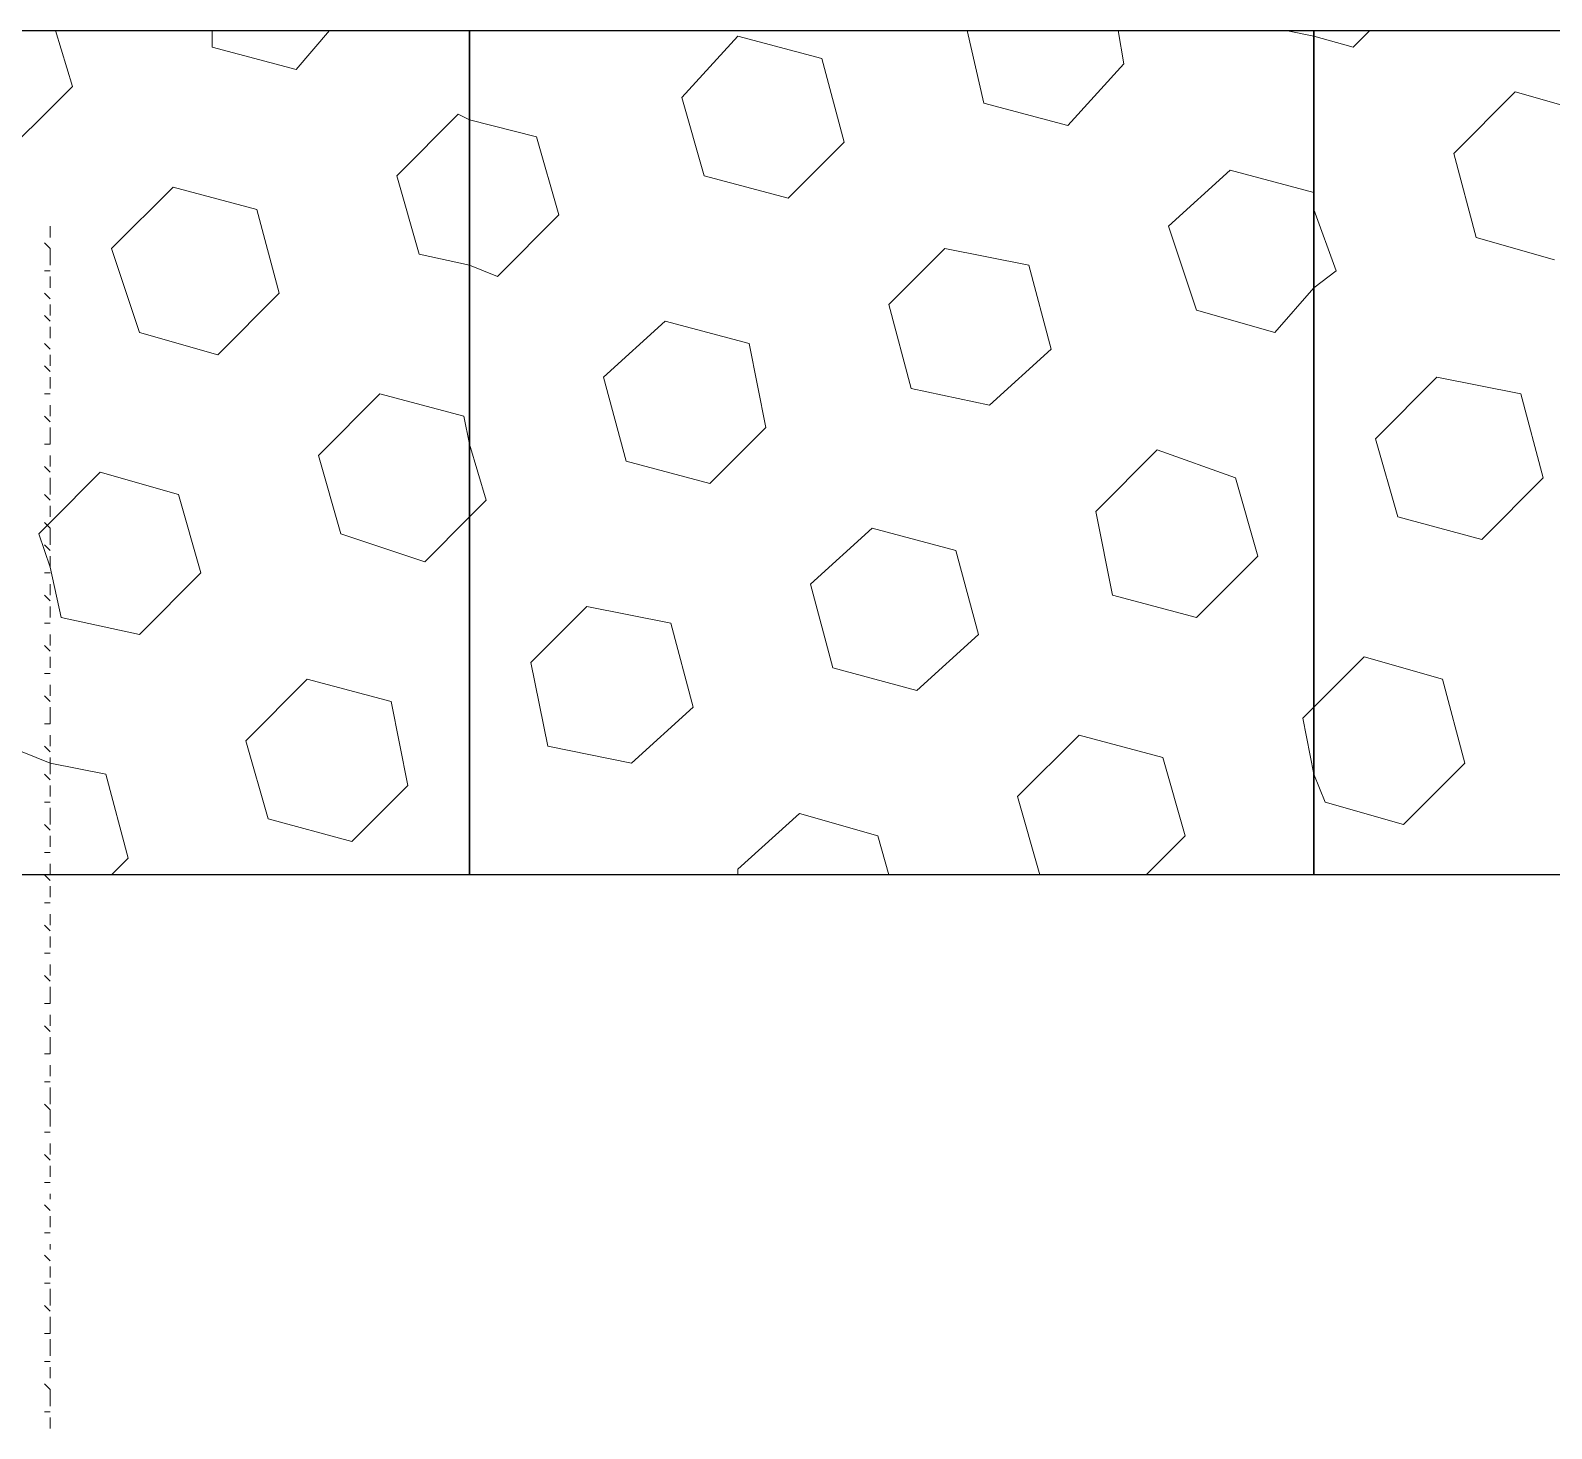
# Model space of a CAD drawing. Header units: millimetres. Extents: x 2928 to 3112, y 1220 to 1280.
# Drawn here: x 3098.1 to 3099, y 1262.41 to 1263.237 of the extents above; entities that cross this region are included whole.
import ezdxf

# ---------------------------------------------------------------- set-up
doc = ezdxf.new("R2010")
doc.units = ezdxf.units.MM

msp = doc.modelspace()

# ---------------------------------------------------------------- linework, layer by layer
at = {"color": 7, "linetype": 'Continuous', "lineweight": -2, "true_color": 0x000007}
for points in [[(3097.86052, 1263.23736), (3098.36002, 1263.23736), (3098.36002, 1262.73786), (3097.86052, 1262.73786)], [(3098.36002, 1263.23736), (3098.85953, 1263.23736), (3098.85953, 1262.73786), (3098.36002, 1262.73786)], [(3098.85953, 1263.23736), (3099.35903, 1263.23736), (3099.35903, 1262.73786), (3098.85953, 1262.73786)]]:
    msp.add_lwpolyline(points, close=True, dxfattribs=at)
at = {"color": 9, "linetype": 'Continuous', "lineweight": 5, "true_color": 0xbababa}
for points in [[(3098.12516, 1263.20428), (3098.11523, 1263.23736), (3098.11523, 1263.23736)], [(3098.20786, 1263.22744), (3098.20786, 1263.23736), (3098.20786, 1263.23736)], [(3098.25748, 1263.21421), (3098.27732, 1263.23736), (3098.27732, 1263.23736)], [(3098.48573, 1263.19767), (3098.51881, 1263.23405), (3098.51881, 1263.23405)], [(3098.56843, 1263.22082), (3098.51881, 1263.23405), (3098.51881, 1263.23405)], [(3098.66436, 1263.19436), (3098.65443, 1263.23736), (3098.65443, 1263.23736)], [(3098.74706, 1263.21751), (3098.74375, 1263.23736), (3098.74375, 1263.23736)], [(3098.85953, 1263.23405), (3098.84299, 1263.23736), (3098.84299, 1263.23736)], [(3098.88268, 1263.22744), (3098.85953, 1263.23405), (3098.85953, 1263.23405)], [(3098.88268, 1263.22744), (3098.89261, 1263.23736), (3098.89261, 1263.23736)], [(3098.25748, 1263.21421), (3098.20786, 1263.22744), (3098.20786, 1263.22744)], [(3098.58166, 1263.1712), (3098.56843, 1263.22082), (3098.56843, 1263.22082)], [(3098.71398, 1263.18113), (3098.74706, 1263.21751), (3098.74706, 1263.21751)], [(3098.11193, 1263.19105), (3098.12516, 1263.20428), (3098.12516, 1263.20428)], [(3098.49896, 1263.15135), (3098.48573, 1263.19767), (3098.48573, 1263.19767)], [(3098.94223, 1263.16459), (3098.97862, 1263.20097), (3098.97862, 1263.20097)], [(3099.02493, 1263.18774), (3098.97862, 1263.20097), (3098.97862, 1263.20097)], [(3098.08877, 1263.16789), (3098.11193, 1263.19105), (3098.11193, 1263.19105)], [(3098.31702, 1263.15135), (3098.35341, 1263.18774), (3098.35341, 1263.18774)], [(3098.36002, 1263.18443), (3098.35341, 1263.18774), (3098.35341, 1263.18774)], [(3098.71398, 1263.18113), (3098.66436, 1263.19436), (3098.66436, 1263.19436)], [(3098.39972, 1263.17451), (3098.36002, 1263.18443), (3098.36002, 1263.18443)], [(3098.41295, 1263.1282), (3098.39972, 1263.17451), (3098.39972, 1263.17451)], [(3098.54858, 1263.13812), (3098.58166, 1263.1712), (3098.58166, 1263.1712)], [(3098.95546, 1263.11497), (3098.94223, 1263.16459), (3098.94223, 1263.16459)], [(3098.33025, 1263.10504), (3098.31702, 1263.15135), (3098.31702, 1263.15135)], [(3098.54858, 1263.13812), (3098.49896, 1263.15135), (3098.49896, 1263.15135)], [(3098.77352, 1263.12158), (3098.80991, 1263.15466), (3098.80991, 1263.15466)], [(3098.85953, 1263.14143), (3098.80991, 1263.15466), (3098.80991, 1263.15466)], [(3098.14831, 1263.10835), (3098.1847, 1263.14474), (3098.1847, 1263.14474)], [(3098.23432, 1263.13151), (3098.1847, 1263.14474), (3098.1847, 1263.14474)], [(3098.85953, 1263.13151), (3098.85953, 1263.14143), (3098.85953, 1263.14143)], [(3098.24755, 1263.08189), (3098.23432, 1263.13151), (3098.23432, 1263.13151)], [(3098.37656, 1263.09181), (3098.41295, 1263.1282), (3098.41295, 1263.1282)], [(3098.87276, 1263.09512), (3098.85953, 1263.13151), (3098.85953, 1263.13151)], [(3098.79006, 1263.07196), (3098.77352, 1263.12158), (3098.77352, 1263.12158)], [(3099.00177, 1263.10173), (3098.95546, 1263.11497), (3098.95546, 1263.11497)], [(3098.16485, 1263.05873), (3098.14831, 1263.10835), (3098.14831, 1263.10835)], [(3098.60812, 1263.07527), (3098.6412, 1263.10835), (3098.6412, 1263.10835)], [(3098.69082, 1263.09843), (3098.6412, 1263.10835), (3098.6412, 1263.10835)], [(3098.36002, 1263.09843), (3098.33025, 1263.10504), (3098.33025, 1263.10504)], [(3098.37656, 1263.09181), (3098.36002, 1263.09843), (3098.36002, 1263.09843)], [(3098.70405, 1263.04881), (3098.69082, 1263.09843), (3098.69082, 1263.09843)], [(3098.85953, 1263.08519), (3098.87276, 1263.09512), (3098.87276, 1263.09512)], [(3098.21117, 1263.0455), (3098.24755, 1263.08189), (3098.24755, 1263.08189)], [(3098.83637, 1263.05873), (3098.85953, 1263.08519), (3098.85953, 1263.08519)], [(3098.62135, 1263.02565), (3098.60812, 1263.07527), (3098.60812, 1263.07527)], [(3098.83637, 1263.05873), (3098.79006, 1263.07196), (3098.79006, 1263.07196)], [(3098.43942, 1263.03227), (3098.4758, 1263.06535), (3098.4758, 1263.06535)], [(3098.52542, 1263.05212), (3098.4758, 1263.06535), (3098.4758, 1263.06535)], [(3098.21117, 1263.0455), (3098.16485, 1263.05873), (3098.16485, 1263.05873)], [(3098.53535, 1263.0025), (3098.52542, 1263.05212), (3098.52542, 1263.05212)], [(3098.66767, 1263.01573), (3098.70405, 1263.04881), (3098.70405, 1263.04881)], [(3098.45265, 1262.98265), (3098.43942, 1263.03227), (3098.43942, 1263.03227)], [(3098.66767, 1263.01573), (3098.62135, 1263.02565), (3098.62135, 1263.02565)], [(3098.89592, 1262.99588), (3098.9323, 1263.03227), (3098.9323, 1263.03227)], [(3098.98192, 1263.02234), (3098.9323, 1263.03227), (3098.9323, 1263.03227)], [(3098.27071, 1262.98596), (3098.3071, 1263.02234), (3098.3071, 1263.02234)], [(3098.35672, 1263.00911), (3098.3071, 1263.02234), (3098.3071, 1263.02234)], [(3098.99516, 1262.97272), (3098.98192, 1263.02234), (3098.98192, 1263.02234)], [(3098.36002, 1262.99257), (3098.35672, 1263.00911), (3098.35672, 1263.00911)], [(3098.50227, 1262.96942), (3098.53535, 1263.0025), (3098.53535, 1263.0025)], [(3098.36995, 1262.95949), (3098.36002, 1262.99257), (3098.36002, 1262.99257)], [(3098.73052, 1262.95288), (3098.76691, 1262.98926), (3098.76691, 1262.98926)], [(3098.81322, 1262.97272), (3098.76691, 1262.98926), (3098.76691, 1262.98926)], [(3098.90915, 1262.94957), (3098.89592, 1262.99588), (3098.89592, 1262.99588)], [(3098.28394, 1262.93964), (3098.27071, 1262.98596), (3098.27071, 1262.98596)], [(3098.50227, 1262.96942), (3098.45265, 1262.98265), (3098.45265, 1262.98265)], [(3098.11193, 1262.94626), (3098.1417, 1262.97603), (3098.1417, 1262.97603)], [(3098.18801, 1262.9628), (3098.1417, 1262.97603), (3098.1417, 1262.97603)], [(3098.82645, 1262.92641), (3098.81322, 1262.97272), (3098.81322, 1262.97272)], [(3098.95877, 1262.93634), (3098.99516, 1262.97272), (3098.99516, 1262.97272)], [(3098.20124, 1262.91649), (3098.18801, 1262.9628), (3098.18801, 1262.9628)], [(3098.36002, 1262.94957), (3098.36995, 1262.95949), (3098.36995, 1262.95949)], [(3098.74044, 1262.90326), (3098.73052, 1262.95288), (3098.73052, 1262.95288)], [(3098.10531, 1262.93964), (3098.11193, 1262.94626), (3098.11193, 1262.94626)], [(3098.33356, 1262.9231), (3098.36002, 1262.94957), (3098.36002, 1262.94957)], [(3098.95877, 1262.93634), (3098.90915, 1262.94957), (3098.90915, 1262.94957)], [(3098.11193, 1262.9198), (3098.10531, 1262.93964), (3098.10531, 1262.93964)], [(3098.33356, 1262.9231), (3098.28394, 1262.93964), (3098.28394, 1262.93964)], [(3098.56181, 1262.90987), (3098.5982, 1262.94295), (3098.5982, 1262.94295)], [(3098.64782, 1262.92972), (3098.5982, 1262.94295), (3098.5982, 1262.94295)], [(3098.66105, 1262.8801), (3098.64782, 1262.92972), (3098.64782, 1262.92972)], [(3098.79006, 1262.89002), (3098.82645, 1262.92641), (3098.82645, 1262.92641)], [(3098.11854, 1262.89002), (3098.11193, 1262.9198), (3098.11193, 1262.9198)], [(3098.16485, 1262.8801), (3098.20124, 1262.91649), (3098.20124, 1262.91649)], [(3098.57504, 1262.86025), (3098.56181, 1262.90987), (3098.56181, 1262.90987)], [(3098.79006, 1262.89002), (3098.74044, 1262.90326), (3098.74044, 1262.90326)], [(3098.16485, 1262.8801), (3098.11854, 1262.89002), (3098.11854, 1262.89002)], [(3098.39641, 1262.86356), (3098.42949, 1262.89664), (3098.42949, 1262.89664)], [(3098.47911, 1262.88672), (3098.42949, 1262.89664), (3098.42949, 1262.89664)], [(3098.49234, 1262.8371), (3098.47911, 1262.88672), (3098.47911, 1262.88672)], [(3098.62466, 1262.84702), (3098.66105, 1262.8801), (3098.66105, 1262.8801)], [(3098.40634, 1262.81394), (3098.39641, 1262.86356), (3098.39641, 1262.86356)], [(3098.85953, 1262.8371), (3098.8893, 1262.86687), (3098.8893, 1262.86687)], [(3098.93561, 1262.85364), (3098.8893, 1262.86687), (3098.8893, 1262.86687)], [(3098.62466, 1262.84702), (3098.57504, 1262.86025), (3098.57504, 1262.86025)], [(3098.2277, 1262.81725), (3098.26409, 1262.85364), (3098.26409, 1262.85364)], [(3098.31371, 1262.8404), (3098.26409, 1262.85364), (3098.26409, 1262.85364)], [(3098.94884, 1262.80402), (3098.93561, 1262.85364), (3098.93561, 1262.85364)], [(3098.32364, 1262.79078), (3098.31371, 1262.8404), (3098.31371, 1262.8404)], [(3098.45596, 1262.80402), (3098.49234, 1262.8371), (3098.49234, 1262.8371)], [(3098.85291, 1262.83048), (3098.85953, 1262.8371), (3098.85953, 1262.8371)], [(3098.85953, 1262.7974), (3098.85291, 1262.83048), (3098.85291, 1262.83048)], [(3098.68421, 1262.78417), (3098.72059, 1262.82056), (3098.72059, 1262.82056)], [(3098.77021, 1262.80732), (3098.72059, 1262.82056), (3098.72059, 1262.82056)], [(3098.11193, 1262.80402), (3098.09539, 1262.81063), (3098.09539, 1262.81063)], [(3098.24094, 1262.77094), (3098.2277, 1262.81725), (3098.2277, 1262.81725)], [(3098.45596, 1262.80402), (3098.40634, 1262.81394), (3098.40634, 1262.81394)], [(3098.14501, 1262.7974), (3098.11193, 1262.80402), (3098.11193, 1262.80402)], [(3098.78344, 1262.76101), (3098.77021, 1262.80732), (3098.77021, 1262.80732)], [(3098.91246, 1262.76763), (3098.94884, 1262.80402), (3098.94884, 1262.80402)], [(3098.15824, 1262.74778), (3098.14501, 1262.7974), (3098.14501, 1262.7974)], [(3098.32364, 1262.79078), (3098.29056, 1262.75771), (3098.24094, 1262.77094)], [(3098.86614, 1262.78086), (3098.85953, 1262.7974), (3098.85953, 1262.7974)], [(3098.69744, 1262.73786), (3098.68421, 1262.78417), (3098.68421, 1262.78417)], [(3098.51881, 1262.74117), (3098.55519, 1262.77425), (3098.55519, 1262.77425)], [(3098.60151, 1262.76101), (3098.55519, 1262.77425), (3098.55519, 1262.77425)], [(3098.91246, 1262.76763), (3098.86614, 1262.78086), (3098.86614, 1262.78086)], [(3098.60812, 1262.73786), (3098.60151, 1262.76101), (3098.60151, 1262.76101)], [(3098.76029, 1262.73786), (3098.78344, 1262.76101), (3098.78344, 1262.76101)], [(3098.14831, 1262.73786), (3098.15824, 1262.74778), (3098.15824, 1262.74778)], [(3098.51881, 1262.73786), (3098.51881, 1262.74117), (3098.51881, 1262.74117)], [(3098.70075, 1262.73786), (3098.69744, 1262.73786), (3098.69744, 1262.73786)]]:
    msp.add_lwpolyline(points, dxfattribs=at)
at = {"color": 252, "linetype": 'Continuous', "lineweight": 5, "true_color": 0x989898}
for points in [[(3098.11193, 1263.12158), (3098.11193, 1263.11497), (3098.11193, 1263.11497)], [(3098.11193, 1263.10835), (3098.10862, 1263.11166), (3098.10862, 1263.11166)], [(3098.11193, 1263.10835), (3098.11193, 1263.09843), (3098.11193, 1263.09843)], [(3098.11193, 1263.09512), (3098.10862, 1263.09512), (3098.10862, 1263.09512)], [(3098.11193, 1263.09181), (3098.11193, 1263.08519), (3098.11193, 1263.08519)], [(3098.11193, 1263.07858), (3098.10862, 1263.08189), (3098.10862, 1263.08189)], [(3098.11193, 1263.07527), (3098.11193, 1263.06865), (3098.11193, 1263.06865)], [(3098.11193, 1263.06535), (3098.10862, 1263.06865), (3098.10862, 1263.06865)], [(3098.11193, 1263.06204), (3098.11193, 1263.05542), (3098.11193, 1263.05542)], [(3098.11193, 1263.04881), (3098.10862, 1263.05212), (3098.10862, 1263.05212)], [(3098.11193, 1263.0455), (3098.11193, 1263.03888), (3098.11193, 1263.03888)], [(3098.11193, 1263.03558), (3098.10862, 1263.03888), (3098.10862, 1263.03888)], [(3098.11193, 1263.03227), (3098.11193, 1263.02565), (3098.11193, 1263.02565)], [(3098.11193, 1263.02234), (3098.10862, 1263.02234), (3098.10862, 1263.02234)], [(3098.11193, 1263.01573), (3098.11193, 1263.00911), (3098.11193, 1263.00911)], [(3098.11193, 1263.0058), (3098.10862, 1263.00911), (3098.10862, 1263.00911)], [(3098.11193, 1263.0025), (3098.11193, 1262.99257), (3098.11193, 1262.99257)], [(3098.11193, 1262.99257), (3098.10862, 1262.99257), (3098.10862, 1262.99257)], [(3098.11193, 1262.98596), (3098.11193, 1262.97934), (3098.11193, 1262.97934)], [(3098.11193, 1262.97603), (3098.10862, 1262.97934), (3098.10862, 1262.97934)], [(3098.11193, 1262.97272), (3098.11193, 1262.9628), (3098.11193, 1262.9628)], [(3098.11193, 1262.95949), (3098.10862, 1262.9628), (3098.10862, 1262.9628)], [(3098.11193, 1262.95618), (3098.11193, 1262.94957), (3098.11193, 1262.94957)], [(3098.11193, 1262.94295), (3098.10862, 1262.94626), (3098.10862, 1262.94626)], [(3098.11193, 1262.94295), (3098.11193, 1262.93303), (3098.11193, 1262.93303)], [(3098.11193, 1262.92972), (3098.10862, 1262.93303), (3098.10862, 1262.93303)], [(3098.11193, 1262.92641), (3098.11193, 1262.9198), (3098.11193, 1262.9198)], [(3098.11193, 1262.91649), (3098.10862, 1262.91649), (3098.10862, 1262.91649)], [(3098.11193, 1262.90987), (3098.11193, 1262.90326), (3098.11193, 1262.90326)], [(3098.11193, 1262.89995), (3098.10862, 1262.90326), (3098.10862, 1262.90326)], [(3098.11193, 1262.89664), (3098.11193, 1262.89002), (3098.11193, 1262.89002)], [(3098.11193, 1262.88672), (3098.10862, 1262.88672), (3098.10862, 1262.88672)], [(3098.11193, 1262.87018), (3098.10862, 1262.87348), (3098.10862, 1262.87348)], [(3098.11193, 1262.8801), (3098.11193, 1262.87348), (3098.11193, 1262.87348)], [(3098.11193, 1262.86687), (3098.11193, 1262.86025), (3098.11193, 1262.86025)], [(3098.11193, 1262.85694), (3098.10862, 1262.85694), (3098.10862, 1262.85694)], [(3098.11193, 1262.85033), (3098.11193, 1262.84371), (3098.11193, 1262.84371)], [(3098.11193, 1262.8404), (3098.10862, 1262.84371), (3098.10862, 1262.84371)], [(3098.11193, 1262.8371), (3098.11193, 1262.82717), (3098.11193, 1262.82717)], [(3098.11193, 1262.82717), (3098.10862, 1262.82717), (3098.10862, 1262.82717)], [(3098.11193, 1262.82056), (3098.11193, 1262.81394), (3098.11193, 1262.81394)], [(3098.11193, 1262.81063), (3098.10862, 1262.81394), (3098.10862, 1262.81394)], [(3098.11193, 1262.80732), (3098.11193, 1262.7974), (3098.11193, 1262.7974)], [(3098.11193, 1262.79409), (3098.10862, 1262.7974), (3098.10862, 1262.7974)], [(3098.11193, 1262.79078), (3098.11193, 1262.78417), (3098.11193, 1262.78417)], [(3098.11193, 1262.78086), (3098.10862, 1262.78086), (3098.10862, 1262.78086)], [(3098.11193, 1262.77755), (3098.11193, 1262.76763), (3098.11193, 1262.76763)], [(3098.11193, 1262.76432), (3098.10862, 1262.76763), (3098.10862, 1262.76763)], [(3098.11193, 1262.76101), (3098.11193, 1262.7544), (3098.11193, 1262.7544)], [(3098.11193, 1262.75109), (3098.10862, 1262.75109), (3098.10862, 1262.75109)], [(3098.11193, 1262.73455), (3098.10862, 1262.73786), (3098.10862, 1262.73786)], [(3098.11193, 1262.74447), (3098.11193, 1262.73786), (3098.11193, 1262.73786)], [(3098.11193, 1262.73124), (3098.11193, 1262.72463), (3098.11193, 1262.72463)], [(3098.11193, 1262.72132), (3098.10862, 1262.72132), (3098.10862, 1262.72132)], [(3098.11193, 1262.7147), (3098.11193, 1262.70809), (3098.11193, 1262.70809)], [(3098.11193, 1262.70478), (3098.10862, 1262.70809), (3098.10862, 1262.70809)], [(3098.11193, 1262.70147), (3098.11193, 1262.69485), (3098.11193, 1262.69485)], [(3098.11193, 1262.69155), (3098.10862, 1262.69155), (3098.10862, 1262.69155)], [(3098.11193, 1262.68493), (3098.11193, 1262.67831), (3098.11193, 1262.67831)], [(3098.11193, 1262.67501), (3098.10862, 1262.67831), (3098.10862, 1262.67831)], [(3098.11193, 1262.6717), (3098.11193, 1262.66177), (3098.11193, 1262.66177)], [(3098.11193, 1262.66177), (3098.10862, 1262.66177), (3098.10862, 1262.66177)], [(3098.11193, 1262.64523), (3098.10862, 1262.64854), (3098.10862, 1262.64854)], [(3098.11193, 1262.65516), (3098.11193, 1262.64854), (3098.11193, 1262.64854)], [(3098.11193, 1262.64193), (3098.11193, 1262.632), (3098.11193, 1262.632)], [(3098.11193, 1262.632), (3098.10862, 1262.632), (3098.10862, 1262.632)], [(3098.11193, 1262.62539), (3098.11193, 1262.61877), (3098.11193, 1262.61877)], [(3098.11193, 1262.61546), (3098.10862, 1262.61546), (3098.10862, 1262.61546)], [(3098.11193, 1262.61215), (3098.11193, 1262.60223), (3098.11193, 1262.60223)], [(3098.11193, 1262.59892), (3098.10862, 1262.60223), (3098.10862, 1262.60223)], [(3098.11193, 1262.59892), (3098.11193, 1262.589), (3098.11193, 1262.589)], [(3098.11193, 1262.58569), (3098.10862, 1262.58569), (3098.10862, 1262.58569)], [(3098.11193, 1262.57907), (3098.11193, 1262.57246), (3098.11193, 1262.57246)], [(3098.11193, 1262.56915), (3098.10862, 1262.57246), (3098.10862, 1262.57246)], [(3098.11193, 1262.56584), (3098.11193, 1262.55923), (3098.11193, 1262.55923)], [(3098.11193, 1262.55592), (3098.10862, 1262.55592), (3098.10862, 1262.55592)], [(3098.11193, 1262.5493), (3098.11193, 1262.54599), (3098.11193, 1262.54599)], [(3098.11193, 1262.53938), (3098.10862, 1262.54269), (3098.10862, 1262.54269)], [(3098.11193, 1262.53607), (3098.11193, 1262.52945), (3098.11193, 1262.52945)], [(3098.11193, 1262.52615), (3098.10862, 1262.52615), (3098.10862, 1262.52615)], [(3098.11193, 1262.50961), (3098.10862, 1262.51291), (3098.10862, 1262.51291)], [(3098.11193, 1262.51953), (3098.11193, 1262.51622), (3098.11193, 1262.51622)], [(3098.11193, 1262.5063), (3098.11193, 1262.49968), (3098.11193, 1262.49968)], [(3098.11193, 1262.49637), (3098.10862, 1262.49637), (3098.10862, 1262.49637)], [(3098.11193, 1262.49307), (3098.11193, 1262.48314), (3098.11193, 1262.48314)], [(3098.11193, 1262.47984), (3098.10862, 1262.48314), (3098.10862, 1262.48314)], [(3098.11193, 1262.47653), (3098.11193, 1262.4666), (3098.11193, 1262.4666)], [(3098.11193, 1262.4666), (3098.10862, 1262.4666), (3098.10862, 1262.4666)], [(3098.11193, 1262.4633), (3098.11193, 1262.45337), (3098.11193, 1262.45337)], [(3098.11193, 1262.45006), (3098.10862, 1262.45006), (3098.10862, 1262.45006)], [(3098.11193, 1262.44676), (3098.11193, 1262.44014), (3098.11193, 1262.44014)], [(3098.11193, 1262.43352), (3098.10862, 1262.43683), (3098.10862, 1262.43683)], [(3098.11193, 1262.43352), (3098.11193, 1262.4236), (3098.11193, 1262.4236)], [(3098.11193, 1262.42029), (3098.10862, 1262.42029), (3098.10862, 1262.42029)], [(3098.11193, 1262.41698), (3098.11193, 1262.41037), (3098.11193, 1262.41037)]]:
    msp.add_lwpolyline(points, dxfattribs=at)

doc.saveas('drawing.dxf')
